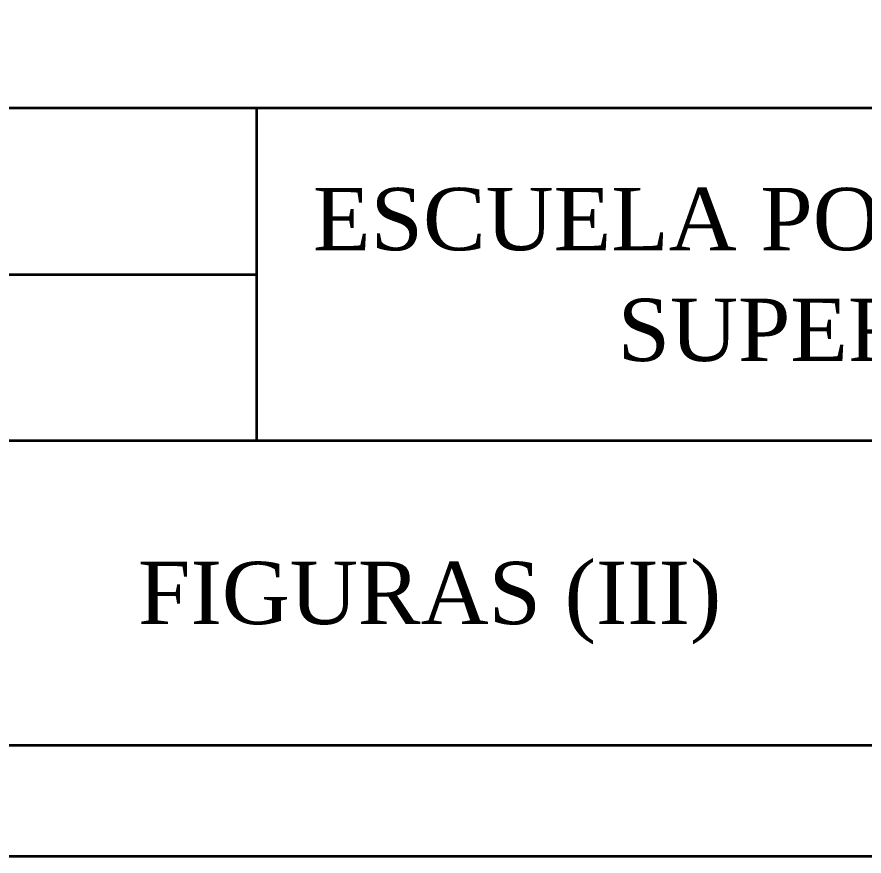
# Model space of a CAD drawing. Header units: millimetres. Extents: x 20 to 205, y 5 to 292.
# Drawn here: x 82.7 to 143.9, y 5 to 65.6 of the extents above; entities that cross this region are included whole.
import ezdxf
from ezdxf.enums import TextEntityAlignment as Align

# ---------------------------------------------------------------- set-up
doc = ezdxf.new("R2010")
doc.units = ezdxf.units.MM
for name, color, linetype, lineweight in [('Acotación', 3, 'Continuous', 15), ('Cajetín y formato', 1, 'Continuous', 35), ('Textos y Leyendas', 3, 'Continuous', 15)]:
    doc.layers.add(name, color=color, linetype=linetype, lineweight=lineweight)
doc.styles.add('e1', font='times.ttf')
doc.dimstyles.new('ACOE 0.5', dxfattribs={"dimtxt": 2.5, "dimasz": 1.5, "dimexe": 1.25, "dimexo": 1.5, "dimtad": 1, "dimtoh": 1, "dimlfac": 0.5, "dimzin": 1, "dimtxsty": 'e1', "dimcen": 2.5, "dimadec": 0, "dimazin": 0, "dimtfac": 1, "dimtmove": 1, "dimatfit": 0, "dimfxl": 1, "dimarcsym": 0})

# ---------------------------------------------------------------- blocks, each defined once
blk = doc.blocks.new('*D34')
at = {"layer": 'Acotación', "color": 0, "lineweight": -2, "transparency": 16777216}
blk.add_line((128.186, 66.244), (131.297, 79.199), dxfattribs=at)
at = {"layer": 'Acotación', "color": 0, "transparency": 16777216}
blk.add_solid([(131.054, 79.258), (131.54, 79.141), (131.647, 80.658)], dxfattribs=at)
at = {"layer": 'Defpoints', "color": 0, "transparency": 16777216}
for p in [(131.647, 80.658), (122.774, 43.708)]:
    blk.add_point(p, dxfattribs=at)
at = {"layer": 'Acotación', "color": 0, "transparency": 16777216, "insert": (127.444, 72.502), "char_height": 2.5, "attachment_point": 5, "rotation": 76.49592, "style": 'e1'}
blk.add_mtext('R19,00', dxfattribs=at)

msp = doc.modelspace()

# ---------------------------------------------------------------- linework, layer by layer
at = {"layer": 'Cajetín y formato'}
for p, q in [((205, 59), (20, 59)), ((100, 59), (100, 35)), ((20, 47), (100, 47)), ((20, 35), (205, 35)), ((20, 13), (205, 13)), ((20, 5), (205, 5))]:
    msp.add_line(p, q, dxfattribs=at)

# ---------------------------------------------------------------- texts
at = {"layer": 'Textos y Leyendas', "style": 'e1'}
for s, p in [('ESCUELA POLITÉCNICA', (142.5, 51)), ('SUPERIOR', (142.5, 43)), ('FIGURAS (III)', (112.5, 24))]:
    msp.add_text(s, height=4.5, dxfattribs=at).set_placement(p, align=Align.MIDDLE_CENTER)

# ---------------------------------------------------------------- dimensions: what is measured, and where the dimension line sits
at = {"layer": 'Acotación'}
dim = msp.add_radius_dim(center=(122.7738, 43.7083), mpoint=(131.6473, 80.6577), dimstyle='ACOE 0.5', dxfattribs=at)
dim.commit()
dim.dimension.update_dxf_attribs({"geometry": '*D34', "text_midpoint": (129.5663, 71.9925), "dimtype": 164})

doc.saveas('drawing.dxf')
